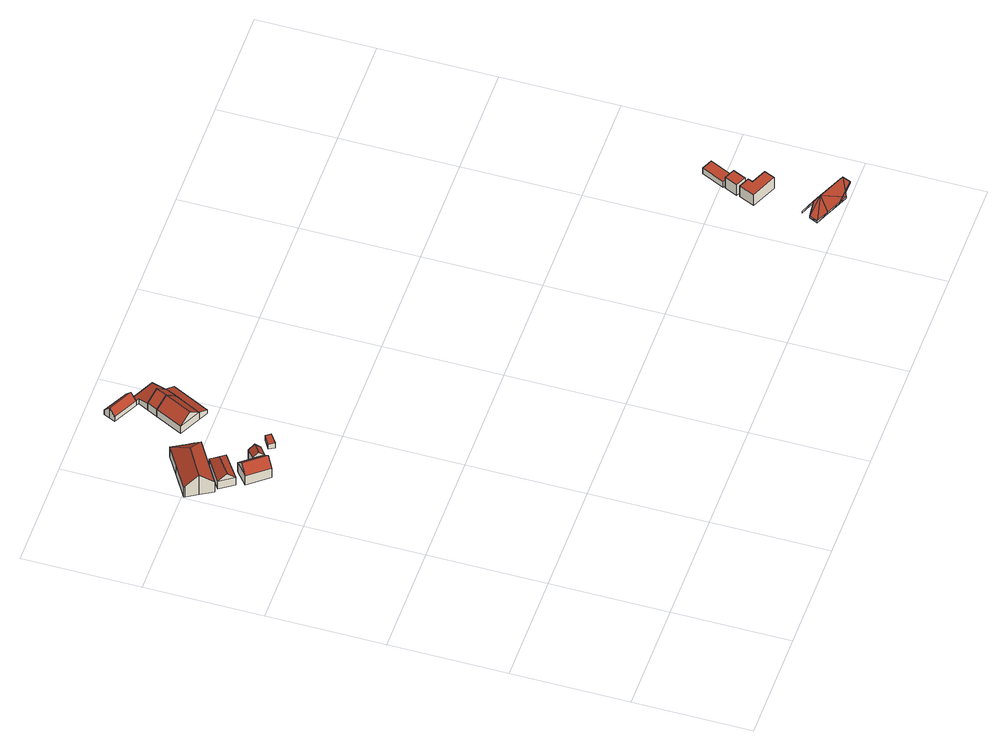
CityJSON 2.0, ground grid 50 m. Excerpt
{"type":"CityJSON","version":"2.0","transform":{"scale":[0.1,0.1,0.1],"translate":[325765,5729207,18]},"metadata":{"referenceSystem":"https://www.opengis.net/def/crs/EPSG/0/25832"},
"CityObjects":{
"building1":{"type":"Building","attributes":{"Geometrietyp2DReferenz":"3000","Gemeindeschluessel":"05170048","function":"31001_1010","roofType":"5000","measuredHeight":7.48},"address":[{"country":"Germany","locality":"Wesel","thoroughfareNumber":"5","thoroughfareName":"Am Damm"}],"geometry":[{"type":"Solid","lod":"2","boundaries":[[[[0,1,2,3]],[[4,5,1,0]],[[6,7,5,4]],[[3,2,7,6]],[[0,8,4]],[[6,9,3]],[[3,9,8,0]],[[4,8,9,6]],[[1,5,7,2]]]],"semantics":{"surfaces":[{"type":"WallSurface"},{"type":"RoofSurface"},{"type":"GroundSurface"}],"values":[[0,0,0,0,1,0,1,1,2]]}}]},
"building2":{"type":"Building","attributes":{"name":"Ronduit","Geometrietyp2DReferenz":"3000","Gemeindeschluessel":"05170048","function":"31001_1210","roofType":"5000","measuredHeight":10.93},"address":[{"country":"Germany","locality":"Wesel","thoroughfareNumber":"6a","thoroughfareName":"Am Damm"},{"country":"Germany","locality":"Wesel","thoroughfareNumber":"6","thoroughfareName":"Am Damm"}],"geometry":[{"type":"Solid","lod":"2","boundaries":[[[[10,11,12,13]],[[14,15,11,10]],[[16,17,15,14]],[[18,19,17,16]],[[20,21,19,18]],[[22,23,21,20]],[[24,25,23,22]],[[26,27,25,24]],[[13,12,27,26]],[[10,13,26,28]],[[26,24,22,20,28]],[[20,18,16,14,10,28]],[[11,15,17,19,21,23,25,27,12]]]],"semantics":{"surfaces":[{"type":"WallSurface"},{"type":"RoofSurface"},{"type":"GroundSurface"}],"values":[[0,0,0,0,0,0,0,0,0,1,1,1,2]]}}]},
"building3":{"type":"Building","attributes":{"Geometrietyp2DReferenz":"3000","Gemeindeschluessel":"05170048","function":"31001_1010","roofType":"3100","measuredHeight":8.83},"address":[{"country":"Germany","locality":"Wesel","thoroughfareNumber":"4","thoroughfareName":"Am Damm"}],"geometry":[{"type":"Solid","lod":"2","boundaries":[[[[29,30,31,32]],[[33,34,30,29]],[[35,36,34,33]],[[32,31,36,35]],[[29,37,33]],[[35,38,32]],[[32,38,37,29]],[[33,37,38,35]],[[30,34,36,31]]]],"semantics":{"surfaces":[{"type":"WallSurface"},{"type":"RoofSurface"},{"type":"GroundSurface"}],"values":[[0,0,0,0,0,0,1,1,2]]}}]},
"building4":{"type":"Building","attributes":{"Geometrietyp2DReferenz":"3000","Gemeindeschluessel":"05170048","function":"31001_1010","roofType":"3100","measuredHeight":8.03},"address":[{"country":"Germany","locality":"Wesel","thoroughfareNumber":"4","thoroughfareName":"Am Damm"}],"geometry":[{"type":"Solid","lod":"2","boundaries":[[[[39,40,41,42]],[[43,44,40,39]],[[45,46,44,43]],[[42,41,46,45]],[[39,47,43]],[[45,48,42]],[[42,48,47,39]],[[43,47,48,45]],[[40,44,46,41]]]],"semantics":{"surfaces":[{"type":"WallSurface"},{"type":"RoofSurface"},{"type":"GroundSurface"}],"values":[[0,0,0,0,0,0,1,1,2]]}}]},
"building5":{"type":"Building","attributes":{"Geometrietyp2DReferenz":"3000","Gemeindeschluessel":"05170048","function":"31001_1210","roofType":"1000","measuredHeight":2.75},"address":[{"country":"Germany","locality":"Wesel","thoroughfareNumber":"6","thoroughfareName":"Am Damm"}],"geometry":[{"type":"Solid","lod":"2","boundaries":[[[[49,50,51,52]],[[53,54,50,49]],[[55,56,54,53]],[[52,51,56,55]],[[53,49,52,55]],[[50,54,56,51]]]],"semantics":{"surfaces":[{"type":"WallSurface"},{"type":"RoofSurface"},{"type":"GroundSurface"}],"values":[[0,0,0,0,1,2]]}}]},
"building6":{"type":"Building","attributes":{"Geometrietyp2DReferenz":"3000","Gemeindeschluessel":"05170048","function":"31001_2723","roofType":"1000","measuredHeight":2.62},"address":[{"country":"Germany","locality":"Wesel","thoroughfareNumber":"4","thoroughfareName":"Am Damm"}],"geometry":[{"type":"Solid","lod":"2","boundaries":[[[[57,58,59,60]],[[61,62,58,57]],[[63,64,62,61]],[[60,59,64,63]],[[61,57,60,63]],[[58,62,64,59]]]],"semantics":{"surfaces":[{"type":"WallSurface"},{"type":"RoofSurface"},{"type":"GroundSurface"}],"values":[[0,0,0,0,1,2]]}}]},
"building7":{"type":"Building","attributes":{"Geometrietyp2DReferenz":"3000","Gemeindeschluessel":"05170048","function":"31001_2463","roofType":"3100","measuredHeight":8.34},"address":[{"country":"Germany","locality":"Wesel","thoroughfareNumber":"6","thoroughfareName":"Am Damm"}],"geometry":[{"type":"Solid","lod":"2","boundaries":[[[[65,66,67,68]],[[69,70,66,65]],[[71,72,70,69]],[[68,67,72,71]],[[65,73,69]],[[71,74,68]],[[68,74,73,65]],[[69,73,74,71]],[[66,70,72,67]]]],"semantics":{"surfaces":[{"type":"WallSurface"},{"type":"RoofSurface"},{"type":"GroundSurface"}],"values":[[0,0,0,0,0,0,1,1,2]]}}]},
"building8":{"type":"Building","attributes":{"Geometrietyp2DReferenz":"3000","Gemeindeschluessel":"05170048","function":"31001_2720","roofType":"3100","measuredHeight":5.51},"address":[{"country":"Germany","locality":"Wesel","thoroughfareNumber":"6","thoroughfareName":"Am Damm"}],"geometry":[{"type":"Solid","lod":"2","boundaries":[[[[75,76,77,78]],[[79,80,76,75]],[[81,82,80,79]],[[83,84,82,81]],[[85,86,84,83]],[[78,77,86,85]],[[78,85,83,75]],[[81,79,75,83]],[[76,80,82,84,86,77]]]],"semantics":{"surfaces":[{"type":"WallSurface"},{"type":"RoofSurface"},{"type":"GroundSurface"}],"values":[[0,0,0,0,0,0,1,1,2]]}}]},
"building9":{"type":"Building","attributes":{"Geometrietyp2DReferenz":"3000","Gemeindeschluessel":"05170048","function":"31001_2720","roofType":"3100","measuredHeight":8.25},"address":[{"country":"Germany","locality":"Wesel","thoroughfareNumber":"6","thoroughfareName":"Am Damm"}],"geometry":[{"type":"Solid","lod":"2","boundaries":[[[[68,87,88,89]],[[71,90,87,68]],[[91,92,90,71]],[[89,88,92,91]],[[68,74,71]],[[91,93,89]],[[89,93,74,68]],[[71,74,93,91]],[[87,90,92,88]]]],"semantics":{"surfaces":[{"type":"WallSurface"},{"type":"RoofSurface"},{"type":"GroundSurface"}],"values":[[0,0,0,0,0,0,1,1,2]]}}]},
"building10":{"type":"Building","attributes":{"Geometrietyp2DReferenz":"3000","Gemeindeschluessel":"05170048","function":"31001_2720","roofType":"2100","measuredHeight":4.04},"address":[{"country":"Germany","locality":"Wesel","thoroughfareNumber":"6","thoroughfareName":"Am Damm"}],"geometry":[{"type":"Solid","lod":"2","boundaries":[[[[94,95,96,97]],[[98,87,95,94]],[[99,88,87,98]],[[100,101,88,99]],[[97,96,101,100]],[[99,98,94,97,100]],[[95,87,88,101,96]]]],"semantics":{"surfaces":[{"type":"WallSurface"},{"type":"RoofSurface"},{"type":"GroundSurface"}],"values":[[0,0,0,0,0,1,2]]}}]},
"building11":{"type":"Building","attributes":{"Geometrietyp2DReferenz":"3000","Gemeindeschluessel":"05170048","function":"31001_2720","roofType":"2100","measuredHeight":3.69},"address":[{"country":"Germany","locality":"Wesel","thoroughfareNumber":"6","thoroughfareName":"Am Damm"}],"geometry":[{"type":"Solid","lod":"2","boundaries":[[[[102,84,86,103]],[[104,105,84,102]],[[106,88,105,104]],[[107,92,88,106]],[[108,109,92,107]],[[103,86,109,108]],[[107,106,104,102,103,108]],[[84,105,88,92,109,86]]]],"semantics":{"surfaces":[{"type":"WallSurface"},{"type":"RoofSurface"},{"type":"GroundSurface"}],"values":[[0,0,0,0,0,0,1,2]]}}]},
"building12":{"type":"Building","attributes":{"Geometrietyp2DReferenz":"2000","Gemeindeschluessel":"05170048","function":"53001_1800","roofType":"9999","measuredHeight":1},"geometry":[{"type":"Solid","lod":"2","boundaries":[[[[110,111,112]],[[111,113,112]],[[114,115,110]],[[115,111,110]],[[116,117,114]],[[117,115,114]],[[118,119,116]],[[119,117,116]],[[120,121,118]],[[121,119,118]],[[122,123,120]],[[123,121,120]],[[124,125,122]],[[125,123,122]],[[126,127,124]],[[127,125,124]],[[128,129,126]],[[129,127,126]],[[112,113,128]],[[113,129,128]],[[117,111,115]],[[117,113,111]],[[117,129,113]],[[117,127,129]],[[119,127,117]],[[121,127,119]],[[123,127,121]],[[123,125,127]],[[114,116,110]],[[110,112,116]],[[112,128,116]],[[128,126,116]],[[126,124,116]],[[116,124,118]],[[120,118,122]],[[118,122,124]]]],"semantics":{"surfaces":[{"type":"WallSurface"},{"type":"GroundSurface"},{"type":"RoofSurface"}],"values":[[0,0,0,0,0,0,0,0,0,0,0,0,0,0,0,0,0,0,0,0,1,1,1,1,1,1,1,1,2,2,2,2,2,2,2,2]]}}]},
"building13":{"type":"Building","attributes":{"Geometrietyp2DReferenz":"3000","Gemeindeschluessel":"05170048","function":"31001_2100","roofType":"1000","measuredHeight":6.09},"geometry":[{"type":"Solid","lod":"2","boundaries":[[[[130,131,132,133]],[[134,135,131,130]],[[136,137,135,134]],[[138,139,137,136]],[[140,141,139,138]],[[133,132,141,140]],[[138,136,134,130,133,140]],[[131,135,137,139,141,132]]]],"semantics":{"surfaces":[{"type":"WallSurface"},{"type":"RoofSurface"},{"type":"GroundSurface"}],"values":[[0,0,0,0,0,0,1,2]]}}]},
"building14":{"type":"Building","attributes":{"Geometrietyp2DReferenz":"3000","Gemeindeschluessel":"05170048","function":"31001_2100","roofType":"1000","measuredHeight":6},"geometry":[{"type":"Solid","lod":"2","boundaries":[[[[142,143,144,145]],[[146,147,143,142]],[[148,149,147,146]],[[145,144,149,148]],[[146,142,145,148]],[[143,147,149,144]]]],"semantics":{"surfaces":[{"type":"WallSurface"},{"type":"RoofSurface"},{"type":"GroundSurface"}],"values":[[0,0,0,0,1,2]]}}]},
"building15":{"type":"Building","attributes":{"Geometrietyp2DReferenz":"3000","Gemeindeschluessel":"05170048","function":"31001_2100","roofType":"1000","measuredHeight":3.18},"geometry":[{"type":"Solid","lod":"2","boundaries":[[[[150,151,152,153]],[[154,155,151,150]],[[156,157,155,154]],[[153,152,157,156]],[[154,150,153,156]],[[151,155,157,152]]]],"semantics":{"surfaces":[{"type":"WallSurface"},{"type":"RoofSurface"},{"type":"GroundSurface"}],"values":[[0,0,0,0,1,2]]}}]}
},
"vertices":[
[175,1943,66],[175,1943,23],[72,1874,23],[72,1874,66],[214,1885,66],[214,1885,23],[112,1813,66],[112,1813,23],[171,1898,97],[92,1843,97],
[33,1937,119],[33,1937,10],[65,1885,10],[65,1885,65],[4,1985,71],[4,1985,10],[1,1990,65],[1,1990,10],[103,2054,65],[103,2054,10],[189,2108,65],[189,2108,10],[228,2042,65],[228,2042,10],[238,2025,65],[238,2025,10],[252,2000,65],[252,2000,10],[160,2016,119],
[262,1743,64],[262,1743,13],[193,1831,13],[193,1831,64],[202,1695,64],[202,1695,13],[133,1782,64],[133,1782,13],[232,1719,101],[163,1806,101],
[267,1812,65],[267,1812,10],[231,1783,10],[231,1783,65],[298,1771,65],[298,1771,10],[262,1743,65],[262,1743,10],[282,1791,90],[246,1763,90],
[249,2031,41],[249,2031,14],[239,2049,14],[239,2049,41],[238,2025,41],[238,2025,14],[228,2042,41],[228,2042,14],
[392,1782,30],[392,1782,3],[351,1756,3],[351,1756,30],[407,1762,30],[407,1762,3],[365,1733,30],[365,1733,3],
[411,2058,51],[411,2058,11],[468,2172,11],[468,2172,51],[318,2104,51],[318,2104,11],[375,2220,51],[375,2220,11],[365,2081,95],[421,2196,95],
[311,2393,67],[311,2393,12],[299,2369,12],[299,2369,38],[323,2418,38],[323,2418,12],[430,2364,38],[430,2364,12],[418,2340,67],[418,2340,12],[406,2315,38],[406,2315,12],
[468,2172,12],[491,2219,12],[491,2219,51],[375,2220,12],[397,2265,51],[397,2265,12],[444,2242,95],
[411,2058,52],[411,2058,12],[450,2038,12],[450,2038,32],[468,2172,52],[491,2219,52],[530,2199,32],[530,2199,12],
[418,2340,29],[406,2315,37],[525,2287,29],[525,2287,12],[491,2219,49],[397,2265,49],[419,2309,37],[419,2309,12],
[2208,119,49],[2208,119,39],[2128,109,49],[2128,109,39],[2143,146,49],[2143,146,39],[2245,103,49],[2245,103,39],[2365,51,49],[2365,51,39],[2350,15,49],[2350,15,39],[2233,21,49],[2233,21,39],[2269,5,49],[2269,5,39],[2168,49,49],[2168,49,39],[2112,73,49],[2112,73,39],
[2214,371,72],[2214,371,11],[2223,391,11],[2223,391,72],[2280,342,72],[2280,342,11],[2260,296,72],[2260,296,11],[2149,345,72],[2149,345,11],[2178,411,72],[2178,411,11],
[2225,404,70],[2225,404,10],[2250,460,10],[2250,460,70],[2180,424,70],[2180,424,10],[2205,480,70],[2205,480,10],
[2251,467,42],[2251,467,10],[2296,566,10],[2296,566,42],[2205,488,42],[2205,488,10],[2250,586,42],[2250,586,10]
]}
